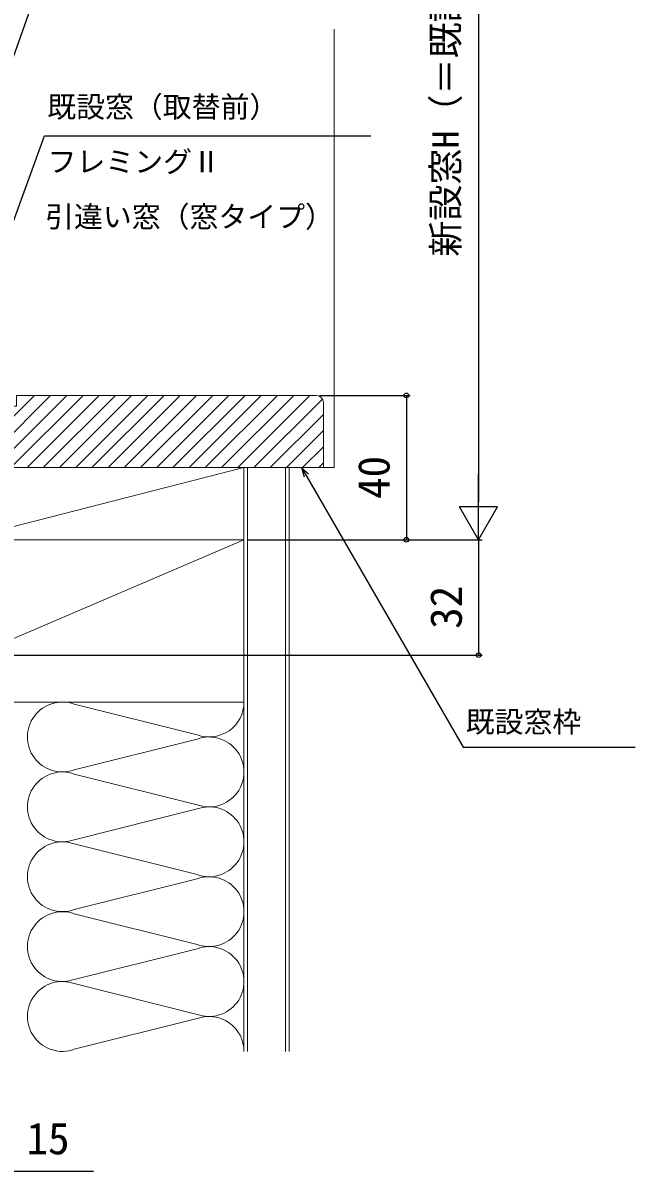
# Model space of a CAD drawing. Units: millimetres, scale not verified. Extents: x -525 to 525, y -783 to 779.
# Drawn here: x -260.2 to -90.7, y -8.6 to 309.7 of the extents above; entities that cross this region are included whole.
import ezdxf
from ezdxf.enums import TextEntityAlignment as Align

# ---------------------------------------------------------------- set-up
doc = ezdxf.new("R2010")
doc.units = ezdxf.units.MM
doc.header["$LTSCALE"] = 4
doc.layers.add('0-7_YKK_D', color=6, linetype='Continuous')
doc.layers.add('0-9_YSS_K', color=3, linetype='Continuous', lineweight=18)
doc.styles.add('ＭＳ ゴシック', font='')
doc.styles.get('ＭＳ ゴシック').set_extended_font_data('MS Gothic')

msp = doc.modelspace()

# ---------------------------------------------------------------- linework, layer by layer
at = {"layer": '0-7_YKK_D'}
for p, q in [((-134, 445.928), (-134, 176.928)), ((-178, 206.428), (-153, 206.428)), ((-154, 206.428), (-154, 166.428)), ((-134, 166.428), (-134, 184.614)), ((-134, 166.428), (-139.25, 175.521)), ((-128.75, 175.521), (-139.25, 175.521)), ((-134, 166.428), (-128.75, 175.521)), ((-198, 166.428), (-133, 166.428)), ((-198, 166.428), (-153, 166.428)), ((-198, 166.428), (-133, 166.428)), ((-134, 166.428), (-134, 134.428)), ((-303.35, 134.428), (-133, 134.428))]:
    msp.add_line(p, q, dxfattribs=at)
for points in [[(-295.934, 206.822), (-295.085, 209.226), (-250.508, 335.433), (-164.5, 335.433)], [(-286.914, 188.653), (-286.041, 191.049), (-254.242, 278.416), (-163.854, 278.416)], [(-181.171, 184.561), (-183.038, 186.428), (-182.355, 183.878)], [(-183.038, 186.428), (-181.763, 184.219), (-138.297, 108.934), (-90.664, 108.934)], [(-277, -8.572), (-262, -8.572), (-240.723, -8.572)]]:
    msp.add_lwpolyline(points, dxfattribs=at)
for centre in [(-154, 206.428), (-154, 166.428), (-134, 134.428)]:
    msp.add_circle(centre, 0.637, dxfattribs=at)
at = {"layer": '0-9_YSS_K'}
for p, q in [((-174, 307.928), (-174, 186.428)), ((-276, 187.491), (-257.064, 206.428)), ((-272.573, 186.428), (-252.573, 206.428)), ((-268.083, 186.428), (-248.083, 206.428)), ((-263.593, 186.428), (-243.593, 206.428)), ((-259.103, 186.428), (-239.103, 206.428)), ((-254.613, 186.428), (-234.613, 206.428)), ((-250.123, 186.428), (-230.123, 206.428)), ((-245.633, 186.428), (-225.633, 206.428)), ((-241.142, 186.428), (-221.142, 206.428)), ((-236.652, 186.428), (-216.652, 206.428)), ((-232.162, 186.428), (-212.162, 206.428)), ((-227.672, 186.428), (-207.672, 206.428)), ((-223.182, 186.428), (-203.182, 206.428)), ((-218.692, 186.428), (-198.692, 206.428)), ((-214.202, 186.428), (-194.202, 206.428)), ((-209.712, 186.428), (-189.712, 206.428)), ((-205.221, 186.428), (-185.221, 206.428)), ((-200.731, 186.428), (-180.731, 206.428)), ((-196.241, 186.428), (-177.258, 205.411)), ((-191.751, 186.428), (-177, 201.179)), ((-187.261, 186.428), (-177, 196.689)), ((-182.771, 186.428), (-177, 192.199)), ((-199, 186.428), (-277, 166.428)), ((-199, 186.428), (-199, 24.591)), ((-199, 186.428), (-186.5, 186.428)), ((-198, 186.428), (-198, 24.591)), ((-187.5, 186.428), (-187.5, 24.591)), ((-186.5, 186.428), (-186.5, 24.591)), ((-178.281, 186.428), (-177, 187.708)), ((-177, 186.428), (-174, 186.428)), ((-199, 166.428), (-304, 121.428)), ((-246.004, 120.844), (-211.996, 112.328)), ((-211.996, 111.16), (-246.004, 102.644)), ((-246.004, 101.476), (-211.996, 92.961)), ((-211.996, 91.793), (-246.004, 83.277)), ((-246.004, 82.109), (-211.996, 73.594)), ((-211.996, 72.426), (-246.004, 63.91)), ((-246.004, 62.742), (-211.996, 54.226)), ((-211.996, 53.058), (-246.004, 44.543)), ((-246.004, 43.375), (-211.996, 34.859)), ((-211.996, 33.691), (-246.004, 25.175))]:
    msp.add_line(p, q, dxfattribs=at)
for points in [[(-179, 206.428), (-262, 206.428), (-262, 203.428), (-274, 203.428), (-276, 201.428), (-276, 186.428)], [(-276, 186.428), (-177, 186.428), (-177, 204.428)]]:
    msp.add_lwpolyline(points, dxfattribs=at)
for points in [[(-277, 166.428), (-199, 166.428), (-199, 186.428), (-277, 186.428)], [(-304, 121.428), (-199, 121.428), (-199, 166.428), (-304, 166.428)]]:
    msp.add_lwpolyline(points, close=True, dxfattribs=at)
for centre, radius, start, end in [((-179, 204.428), 2, 0.00001, 89.99999), ((-249.316, 111.744), 9.684, 70, 290), ((-208.684, 121.428), 9.684, 250, 0), ((-208.684, 102.06), 9.684, 250, 110), ((-249.316, 92.377), 9.684, 70, 290), ((-208.684, 82.693), 9.684, 250, 110), ((-249.316, 73.01), 9.684, 70, 290), ((-208.684, 63.326), 9.684, 250, 110), ((-249.316, 53.642), 9.684, 70, 290), ((-208.684, 43.959), 9.684, 250, 110), ((-249.316, 34.275), 9.684, 70, 290), ((-208.684, 24.591), 9.684, 0, 110)]:
    msp.add_arc(centre, radius, start, end, dxfattribs=at)

# ---------------------------------------------------------------- texts
at = {"layer": '0-7_YKK_D', "style": 'ＭＳ ゴシック'}
for s, height, p in [('新設窓H（＝既設窓H）', 7.331, (-137.307, 244.865)), ('40', 8.798, (-156, 177.7)), ('32', 8.798, (-136, 141.7))]:
    msp.add_text(s, height=height, rotation=90, dxfattribs=at).set_placement(p, align=Align.BOTTOM_LEFT)
for s, height, p in [('既設窓（取替前）', 5.865, (-253.5, 281.724)), ('フレミングⅡ', 5.865, (-253.41, 266.527)), ('引違い窓（窓タイプ）', 5.865, (-254.091, 251.284)), ('既設窓枠', 5.865, (-137.559, 111.249)), ('15', 8.798, (-259.291, -6.572))]:
    msp.add_text(s, height=height, dxfattribs=at).set_placement(p, align=Align.BOTTOM_LEFT)

doc.saveas('drawing.dxf')
